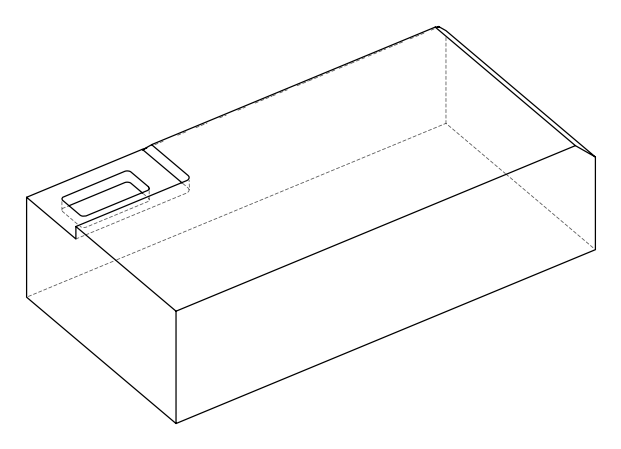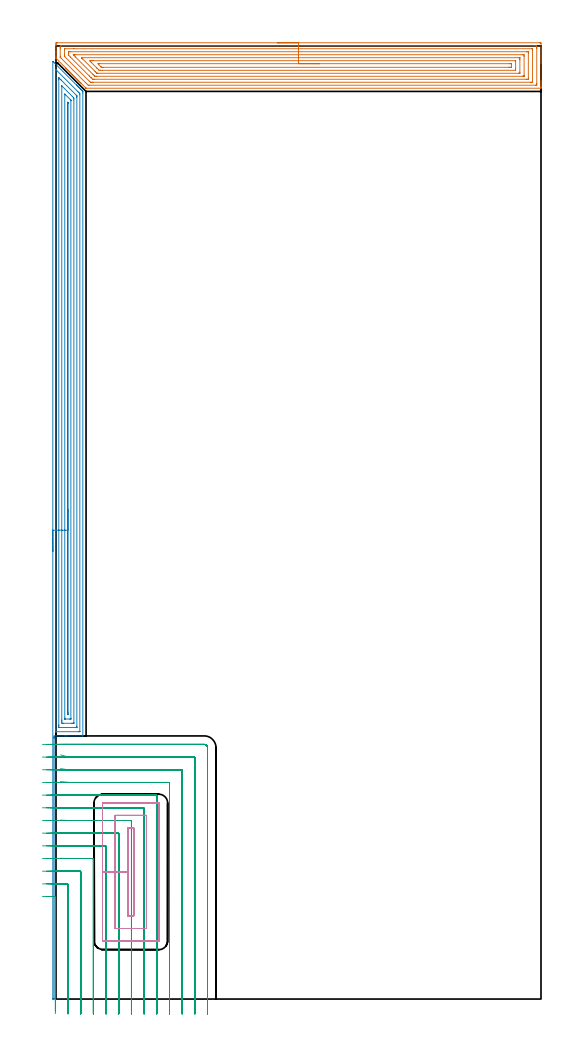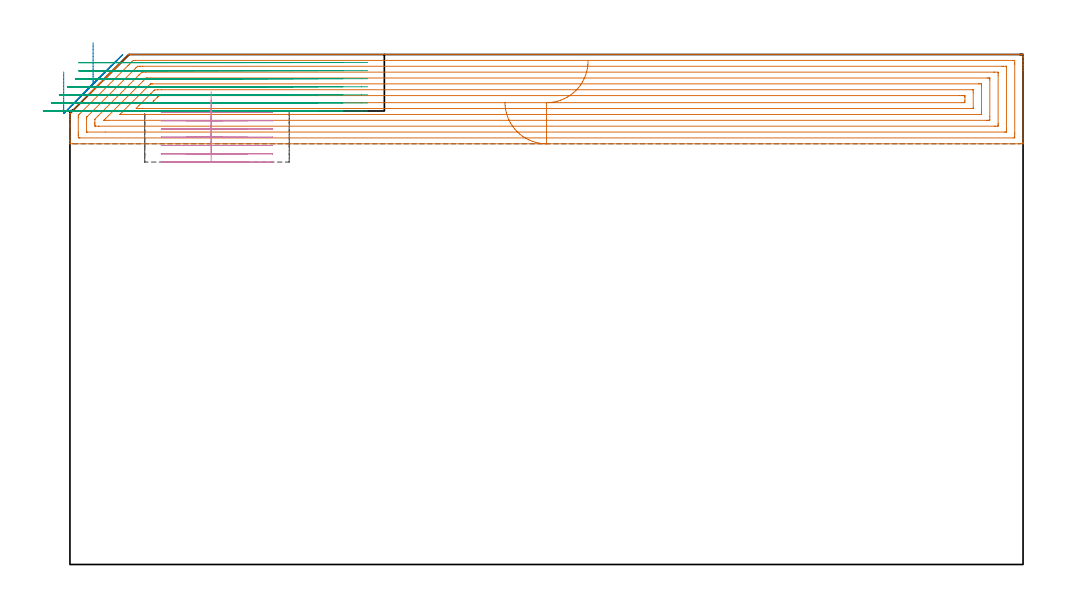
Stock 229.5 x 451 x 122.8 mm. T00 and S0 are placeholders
(PLAN: 4 operations, 1 tool changes, 62.3 min)
(1 AREA_MILL | FG_CHAMFER_SURFACE | UGT0205_001 | 14.72 min | 53043 mm3)
(2 AREA_MILL_1 | FG_CHAMFER_SURFACE_1 | UGT0205_001 | 16.15 min | 42231 mm3)
(3 MILL_CORNER_NOTCH_RECTANGULAR | CORNER_NOTCH_RECTANGULAR | UGT0201_126 | Follow Part, ap 2, ae 75% | 24.98 min | 117148 mm3)
(4 MILL_RECTANGULAR_POCKET | POCKET_RECTANGULAR_STRAIGHT | UGT0201_126 | Follow Part, ap 2, ae 75% | 6.48 min | 31344 mm3)
(TOOL UGT0205_001 | Chamfer Mill 20 x 3 x 45 deg. | D20 FL50 Z2)
(TOOL UGT0201_126 | Carbide End Mill 8.0 | D8 FL15 Z4)
(OP 1 AREA_MILL)
G17 G21 G94 G90
T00 M6
G54
G17 G0 G90 X104.75 Y452.5 S1061 M3
G43 Z132.8 H0
Z111.3
G94 G1 X104.788 Z110.428 F250.
X104.902 Z109.563
X105.091 Z108.712
X105.353 Z107.88
X105.687 Z107.074
X106.09 Z106.3
X106.559 Z105.564
X107.09 Z104.872
X107.679 Z104.229
X108.322 Z103.64
X109.014 Z103.108
X109.75 Z102.64
X110.524 Z102.237
X111.33 Z101.903
X112.162 Z101.641
X113.014 Z101.452
X113.878 Z101.338
X114.75 Z101.3
X228.903
X229.256 Y452.496 Z101.302
X229.49 Y452.491 Z101.306
X229.5 Y452.254 Z101.544
Y434.798 Z118.997
Y434.204 Z119.59
Y433.616 Z120.181
Y433.316 Z120.48
Y432.728 Z121.068
Y432.428 Z121.367
Y431.828 Z121.971
Y431.54 Z122.259
Y431.365 Z122.434
X229.493 Y431.031 Z122.76
X229.49 Y431.003 Z122.788
X229.349 Y431. Z122.8
X14.42
X14.205 Y431.004 Z122.789
X14.146 Y431.053 Z122.743
X14.137 Y431.061 Z122.736
X12.02 Y433.179 Z120.619
X11.882 Y433.316 Z120.48
X11.744 Y433.454 Z120.343
X11.578 Y433.621 Z120.177
X11.438 Y433.76 Z120.036
X11.299 Y433.9 Z119.897
X11.136 Y434.063 Z119.735
X10.994 Y434.204 Z119.592
X10.853 Y434.346 Z119.452
X10.694 Y434.504 Z119.293
X10.55 Y434.648 Z119.148
X10.407 Y434.792 Z119.006
X10.252 Y434.946 Z118.851
X10.106 Y435.092 Z118.704
X9.961 Y435.238 Z118.56
X9.811 Y435.388 Z118.409
X9.662 Y435.535 Z118.26
X9.515 Y435.684 Z118.114
X9.369 Y435.83 Z117.968
X9.218 Y435.979 Z117.816
X9.069 Y436.13 Z117.668
X8.927 Y436.272 Z117.526
X8.774 Y436.423 Z117.372
X8.623 Y436.576 Z117.222
X8.485 Y436.714 Z117.084
X8.33 Y436.867 Z116.928
X8.177 Y437.022 Z116.776
X8.043 Y437.156 Z116.642
X7.887 Y437.311 Z116.484
X7.731 Y437.468 Z116.33
X7.601 Y437.598 Z116.2
X7.443 Y437.755 Z116.04
X7.285 Y437.914 Z115.884
X7.159 Y438.04 Z115.758
X6.999 Y438.199 Z115.596
X6.839 Y438.359 Z115.438
X6.717 Y438.482 Z115.316
X6.555 Y438.643 Z115.152
X6.394 Y438.805 Z114.992
X6.275 Y438.923 Z114.874
X6.111 Y439.087 Z114.708
X5.948 Y439.251 Z114.547
X5.834 Y439.365 Z114.432
X5.667 Y439.531 Z114.264
X5.502 Y439.697 Z114.101
X5.392 Y439.807 Z113.991
X5.223 Y439.974 Z113.82
X5.056 Y440.143 Z113.655
X4.95 Y440.249 Z113.549
X4.779 Y440.418 Z113.376
X4.61 Y440.589 Z113.209
X0.003 Y445.197 Z108.601
X0.001 Y445.205 Z108.592
X0. Y445.53 Z108.27
Y446.033 Z107.766
Y446.633 Z107.162
Y447.821 Z105.976
Y448.409 Z105.385
Y451.666 Z102.131
X0.002 Y451.96 Z101.837
X0.008 Y452.491 Z101.305
X0.06 Y452.494 Z101.303
X0.597 Y452.5 Z101.3
X114.75
Y451.086 Z102.714
X227.12 Y451.085 Z102.715
X227.49 Y451.072 Z102.728
X227.498 Y450.696 Z103.104
X227.5 Y450.184 Z103.616
Y449.806 Z103.994
X227.499 Y433.316 Z120.484
X227.498 Y432.939 Z120.861
X227.49 Y432.428 Z121.372
X227.133 Y432.415 Z121.385
X227.12
X15.758
X15.234 Y432.428 Z121.372
X14.866 Y432.787 Z121.013
X14.334 Y433.316 Z120.484
X13.974 Y433.675 Z120.125
X2.38 Y445.27 Z108.53
X2.146 Y445.509 Z108.291
X2.032 Y445.63 Z108.17
X2.01 Y445.66 Z108.14
X2.005 Y445.691 Z108.109
X2.002 Y445.745 Z108.055
X2. Y446.124 Z107.676
Y449.675 Z104.125
X2.001 Y450.184 Z103.616
X2.002 Y450.561 Z103.239
X2.01 Y451.072 Z102.728
X2.367 Y451.085 Z102.715
X2.38 Y451.086 Z102.714
X114.75
Y449.672 Z104.128
X224.96 Y449.671 Z104.129
X225.336 Y449.669 Z104.131
X225.461 Y449.667 Z104.133
X225.478 Y449.665 Z104.135
X225.49 Y449.653 Z104.147
X225.495 Y449.568 Z104.232
X225.498 Y449.46 Z104.34
X225.5 Y449.296 Z104.504
Y449.133 Z104.667
X225.499 Y434.042 Z119.758
X225.493 Y433.878 Z119.922
X225.49 Y433.836 Z119.964
X225.476 Y433.834 Z119.966
X225.43 Y433.831 Z119.969
X225.336 Y433.83 Z119.97
X224.821 Y433.829 Z119.971
X224.444 Y433.828 Z119.972
X17.541 Y433.829 Z119.971
X17.025 Y433.83 Z119.97
X16.649 Y433.832 Z119.968
X16.278 Y433.836 Z119.964
X15.898 Y434.204 Z119.596
X15.758 Y434.342 Z119.458
X4.164 Y445.935 Z107.865
X4.078 Y446.024 Z107.776
X4.038 Y446.069 Z107.731
X4.02 Y446.09 Z107.71
X4.01 Y446.144 Z107.656
X4.003 Y446.47 Z107.33
X4.001 Y446.633 Z107.167
Y449.458 Z104.342
X4.007 Y449.622 Z104.178
X4.01 Y449.664 Z104.136
X4.024 Y449.666 Z104.134
X4.07 Y449.669 Z104.131
X4.164 Y449.671 Z104.129
X8.484 Y449.672 Z104.128
X114.75
Y448.257 Z105.543
X222.661
X222.814 Y448.256 Z105.544
X223.43 Y448.25 Z105.55
X223.49 Y448.241 Z105.559
X223.493 Y448.151 Z105.649
X223.497 Y447.958 Z105.842
X223.5 Y447.573 Z106.227
Y435.979 Z117.821
X223.497 Y435.562 Z118.238
X223.493 Y435.353 Z118.447
X223.49 Y435.255 Z118.545
X223.394 Y435.249 Z118.551
X222.661 Y435.244 Z118.556
X222.509 Y435.243 Z118.557
X18.281
X17.541 Y435.248 Z118.552
X17.382 Y435.25 Z118.55
X16.649 Y435.905 Z117.895
X16.572 Y435.979 Z117.821
X15.758 Y436.791 Z117.009
X6.805 Y445.745 Z108.055
X6.01 Y446.571 Z107.229
X6.008 Y446.633 Z107.167
X6. Y447.468 Z106.332
Y447.521 Z106.279
X6.003 Y447.939 Z105.861
X6.007 Y448.147 Z105.653
X6.01 Y448.245 Z105.555
X6.106 Y448.251 Z105.549
X6.839 Y448.256 Z105.544
X6.992 Y448.257 Z105.543
X114.75
Y446.843 Z106.957
X220.666
X220.877 Y446.842 Z106.958
X221.088 Y446.839 Z106.961
X221.49 Y446.833 Z106.967
X221.493 Y446.633 Z107.167
X221.499 Y446.013 Z107.787
X221.5 Y437.135 Z116.665
X221.498 Y436.867 Z116.933
X221.494 Y436.712 Z117.088
X221.49 Y436.675 Z117.125
X221.484 Y436.664 Z117.136
X221.44 Y436.662 Z117.138
X221.299 Y436.659 Z117.141
X221.088 Y436.657 Z117.143
X220.877
X19.325
X18.642 Y436.659 Z117.141
X18.433 Y436.662 Z117.138
X18.367 Y436.664 Z117.136
X18.291 Y436.723 Z117.077
X18.14 Y436.867 Z116.933
X17.541 Y437.458 Z116.342
X9.253 Y445.745 Z108.055
X8.623 Y446.377 Z107.423
X8.37 Y446.633 Z107.167
X8.289 Y446.717 Z107.083
X8.229 Y446.783 Z107.017
X8.194 Y446.827 Z106.973
X8.187 Y446.837 Z106.963
X8.202 Y446.838 Z106.962
X8.413 Y446.842 Z106.958
X8.623 Y446.843 Z106.957
X9.304
X114.75
Y445.429 Z108.371
X219.093
X219.413 Y445.427 Z108.373
X219.465 Y445.425 Z108.375
X219.486 Y445.422 Z108.378
X219.49 Y445.413 Z108.387
X219.497 Y445.343 Z108.457
X219.499 Y444.857 Z108.943
X219.5 Y444.453 Z109.347
X219.499 Y438.643 Z115.157
X219.497 Y438.241 Z115.559
X219.49 Y438.104 Z115.696
X219.48 Y438.077 Z115.723
X219.451 Y438.076 Z115.724
X219.38 Y438.074 Z115.726
X219.093 Y438.072 Z115.728
X218.776 Y438.071 Z115.729
X19.899
X19.612 Y438.073 Z115.727
X19.469 Y438.076 Z115.724
X19.401 Y438.078 Z115.722
X19.325 Y438.133 Z115.667
X18.808 Y438.643 Z115.157
X18.433 Y439.015 Z114.785
X12.591 Y444.857 Z108.943
X12.19 Y445.26 Z108.54
X12.043 Y445.417 Z108.383
X12.039 Y445.423 Z108.377
X12.049 Y445.425 Z108.375
X12.095 Y445.427 Z108.373
X12.19 Y445.428 Z108.372
X114.75 Y445.429 Z108.371
Y444.015 Z109.785
X217.31 Y444.014 Z109.786
X217.355 Y444.013 Z109.787
X217.445 Y444.01 Z109.79
X217.491 Y444.006 Z109.794
X217.494 Y443.996 Z109.804
X217.496 Y443.97 Z109.83
X217.5 Y443.781 Z110.019
X217.499 Y440.23 Z113.57
X217.49 Y439.531 Z114.269
X217.483 Y439.492 Z114.308
X217.4 Y439.488 Z114.312
X217.354 Y439.486 Z114.314
X22.046 Y439.485 Z114.315
X21.152 Y439.487 Z114.313
X21.109 Y439.489 Z114.311
X20.379 Y439.531 Z114.269
X20.217 Y439.685 Z114.115
X19.479 Y440.418 Z113.382
X19.325 Y440.572 Z113.228
X16.649 Y443.249 Z110.551
X15.94 Y443.97 Z109.83
X16.607 Y444.012 Z109.788
X16.649 Y444.013 Z109.787
X17.496 Y444.015 Z109.785
X114.75
Y442.601 Z111.199
X214.634 Y442.6 Z111.2
X215.119 Y442.599 Z111.201
X215.37 Y442.596 Z111.204
X215.481 Y442.594 Z111.206
X215.499 Y442.221 Z111.579
X215.5 Y442.194 Z111.606
Y441.332 Z112.468
X215.499 Y441.091 Z112.709
X215.498 Y440.983 Z112.817
X215.494 Y440.93 Z112.87
X215.491 Y440.909 Z112.891
X215.45 Y440.907 Z112.893
X215.041 Y440.901 Z112.899
X214.634 Y440.9 Z112.9
X214.151
X22.409
X22. Y440.901 Z112.899
X21.513 Y440.904 Z112.896
X21.47 Y440.906 Z112.894
X21.419 Y440.939 Z112.861
X21.321 Y441.031 Z112.769
X21.178 Y441.169 Z112.631
X21.109 Y441.238 Z112.562
X21.04 Y441.306 Z112.494
X20.217 Y442.132 Z111.668
X20.16 Y442.194 Z111.606
X19.815 Y442.594 Z111.206
X20.217 Y442.597 Z111.203
X20.701 Y442.6 Z111.2
X114.75 Y442.601 Z111.199
X115.622 Z111.238
X116.487 Z111.351
X117.338 Z111.54
X118.17 Z111.803
X118.976 Z112.136
X119.75 Z112.539
X120.486 Z113.008
X121.178 Z113.539
X121.821 Z114.128
X122.41 Z114.772
X122.942 Z115.464
X123.41 Z116.199
X123.813 Z116.973
X124.147 Z117.779
X124.409 Z118.611
X124.598 Z119.463
X124.712 Z120.328
X124.75 Z121.199
G0 Z132.8
M5
M2
(OP 2 AREA_MILL_1)
G17 G21 G94 G90
T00 M6
G54
G17 G0 G90 X-1.5 Y211.85 S1061 M3
G43 Z132.8 H0
Z118.6
G94 G1 Y211.888 Z117.728 F250.
Y212.002 Z116.864
Y212.191 Z116.012
Y212.453 Z115.18
Y212.787 Z114.374
Y213.19 Z113.6
Y213.658 Z112.864
Y214.19 Z112.172
Y214.779 Z111.529
Y215.422 Z110.94
Y216.114 Z110.408
Y216.85 Z109.94
Y217.624 Z109.537
Y218.43 Z109.203
Y219.262 Z108.941
Y220.114 Z108.752
Y220.978 Z108.638
Y221.85 Z108.6
Y443.681
X-1.498 Y443.693 Z108.601
X-1.481 Y443.682 Z108.618
X-1.024 Y443.226 Z109.073
X9.635 Y432.565 Z119.735
X9.852 Y432.349 Z119.95
X10.016 Y432.187 Z120.111
X10.176 Y432.025 Z120.274
X10.299 Y431.902 Z120.397
X10.458 Y431.745 Z120.553
X10.612 Y431.589 Z120.71
X10.746 Y431.455 Z120.844
X10.899 Y431.303 Z120.994
X11.049 Y431.152 Z121.147
X11.193 Y431.008 Z121.291
X11.341 Y430.862 Z121.436
X11.485 Y430.716 Z121.583
X11.64 Y430.561 Z121.738
X11.782 Y430.42 Z121.878
X11.922 Y430.28 Z122.019
X12.087 Y430.115 Z122.184
X12.224 Y429.978 Z122.32
X12.358 Y429.843 Z122.456
X12.534 Y429.668 Z122.631
X12.666 Y429.534 Z122.762
X12.693 Y429.504 Z122.787
X12.702 Y429.489 Z122.795
X12.7 Y428.774 Z122.8
Y124.868
X12.694 Y124.508 Z122.792
X12.672 Y124.5 Z122.77
X5.003 Z115.103
X4.275 Z114.369
X-0.898 Z109.198
X-0.899 Y123.975
X-0.889 Y123.749 Z109.187
Y123.602
X-0.9 Y123.528 Z109.2
Y0.178
X-0.903 Y0.01 Z109.189
X-0.999 Y0. Z109.101
X-1.204 Z108.895
X-1.246 Z108.853
X-1.493 Y0.01 Z108.605
X-1.5 Y0.068 Z108.6
Y0.075
Y221.85
X-0.086 Z110.014
X-0.085 Y439.444 Z110.015
Y439.5
X-0.078 Y439.817 Z110.022
X0.024 Y439.719 Z110.124
X0.249 Y439.5 Z110.349
X10.458 Y429.293 Z120.558
X10.975 Y428.774 Z121.075
X11.15 Y428.592 Z121.25
X11.279 Y428.454 Z121.379
X11.286 Y427.88 Z121.386
X11.285 Y126.712 Z121.385
X11.284 Y126.656 Z121.384
X11.279 Y126.553 Z121.379
X11.275 Y126.51 Z121.375
X11.075 Y126.505 Z121.175
X10.766 Y126.501 Z120.866
X-0.043 Z110.057
X-0.051 Y126.502 Z110.049
X-0.074 Y126.509 Z110.026
X-0.082 Y126.597 Z110.018
X-0.084 Y126.656 Z110.016
X-0.086 Y127.494 Z110.014
Y221.85
X1.328 Z111.428
X1.329 Y435.031 Z111.429
Y435.33
X1.334 Y435.924 Z111.434
X1.335 Y435.944 Z111.435
X1.367 Y435.924 Z111.467
X1.626 Y435.672 Z111.726
X2.27 Y435.031 Z112.37
X2.509 Y434.792 Z112.609
X9.574 Y427.726 Z119.674
X9.756 Y427.539 Z119.856
X9.845 Y427.444 Z119.945
X9.865 Y427.421 Z119.965
X9.867 Y427.372 Z119.967
X9.869 Y427.287 Z119.969
X9.871 Y426.986 Z119.971
Y426.685
Y129.037
X9.869 Y128.736 Z119.969
X9.866 Y128.537 Z119.966
X9.864 Y128.509 Z119.964
X9.858 Y128.507 Z119.958
X9.833 Y128.503 Z119.933
X9.781 Y128.501 Z119.881
X1.57 Z111.67
X1.419 Y128.506 Z111.519
X1.348 Y128.51 Z111.448
X1.335 Y128.544 Z111.435
X1.333 Y128.592 Z111.433
X1.33 Y128.743 Z111.43
X1.329 Y129.338 Z111.429
X1.328 Y129.638 Z111.428
Y221.85
X2.743 Z112.843
Y431.948
X2.744 Y432.03 Z112.844
X2.746 Y432.07 Z112.846
X2.747 Y432.076 Z112.847
X3.034 Y431.818 Z113.134
X7.808 Y427.042 Z117.908
X7.862 Y426.986 Z117.962
X8.45 Y426.336 Z118.55
X8.452 Y426.092 Z118.552
X8.457 Y425.436 Z118.557
Y130.797
X8.455 Y130.633 Z118.555
X8.453 Y130.551 Z118.553
X8.451 Y130.518 Z118.551
X8.418 Y130.508 Z118.518
X7.808 Y130.502 Z117.908
X7.542 Y130.5 Z117.642
X3.392 Y130.501 Z113.492
X3.124 Y130.502 Z113.224
X2.763 Y130.51 Z112.863
X2.75 Y130.881 Z112.85
X2.746 Y131.125 Z112.846
X2.743 Y131.782 Z112.843
Y132.019
Y221.85
X4.157 Z114.257
X4.158 Y427.999 Z114.258
X4.161 Y428.119 Z114.261
X4.164 Y428.197 Z114.264
X4.169 Y428.222 Z114.269
X4.192 Y428.202 Z114.292
X4.275 Y428.123 Z114.375
X4.522 Y427.88 Z114.622
X6.925 Y425.475 Z117.025
X6.992 Y425.405 Z117.092
X7.024 Y425.366 Z117.124
X7.036 Y425.348 Z117.136
X7.038 Y425.317 Z117.138
X7.042 Y425.198 Z117.142
X7.043 Y425.079 Z117.143
X7.042 Y132.674 Z117.142
X7.041 Y132.594 Z117.141
X7.036 Y132.532 Z117.136
X7.033 Y132.509 Z117.133
X7.026 Y132.507 Z117.126
X6.925 Y132.504 Z117.025
X6.449 Y132.5 Z116.549
X4.275 Y132.501 Z114.375
X4.217 Y132.503 Z114.317
X4.182 Y132.506 Z114.282
X4.167 Y132.509 Z114.267
X4.164 Y132.555 Z114.264
X4.159 Y132.793 Z114.259
X4.157 Y132.913 Z114.257
Y221.85
X5.571 Z115.671
Y423.887
X5.575 Y424.305 Z115.675
X5.577 Y424.359 Z115.677
X5.578 Y424.362 Z115.678
X5.597 Y424.346 Z115.697
X5.618 Y424.323 Z115.718
X5.622 Y424.305 Z115.722
X5.628 Y423.887 Z115.728
X5.629 Y423.829 Z115.729
Y135.536
X5.628 Y135.12 Z115.728
X5.623 Y134.701 Z115.723
X5.622 Y134.644 Z115.722
X5.601 Y134.542 Z115.701
X5.578 Y134.701 Z115.678
X5.576 Y134.76 Z115.676
X5.572 Y135.176 Z115.672
X5.571 Y135.595 Z115.671
Y136.012
Y221.85
Y222.722 Z115.709
Y223.587 Z115.823
Y224.438 Z116.012
Y225.27 Z116.274
Y226.076 Z116.608
Y226.85 Z117.011
Y227.586 Z117.48
Y228.278 Z118.011
Y228.921 Z118.6
Y229.51 Z119.243
Y230.042 Z119.935
Y230.51 Z120.671
Y230.913 Z121.445
Y231.247 Z122.251
Y231.509 Z123.083
Y231.698 Z123.935
Y231.812 Z124.8
Y231.85 Z125.671
G0 Z132.8
M5
M2
(OP 3 MILL_CORNER_NOTCH_RECTANGULAR)
G17 G21 G94 G90
T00 M6
G54
G17 G0 G90 X5.7 Y-5.107 S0 M3
G43 Z132.8 H0
Z120.857
G94 G1 Y-2.107 F250.
Y54.121 F500.
G3 X5.314 Y54.515 R0.4
G2 X5.1 Y54.52 R66.
G1 X2.101 Y54.594 F250.
G0 Z132.8
X11.7 Y-7.
Z120.857
G1 Y-4.
Y60.105 F500.
G3 X11.305 Y60.5 R0.4
G1 X6.73
G2 X5.1 Y60.522 R60.
G1 X2.101 Y60.604 F250.
G0 Z132.8
X17.7 Y-7.
Z120.857
G1 Y-4.
Y66.105 F500.
G3 X17.305 Y66.5 R0.4
G1 X6.73
G2 X5.1 Y66.525 R54.
G1 X2.101 Y66.615 F250.
G0 Z132.8
X23.7 Y-7.
Z120.857
G1 Y-4.
Y72.104 F500.
G3 X23.304 Y72.5 R0.4
G1 X6.73
G2 X5.1 Y72.528 R48.
G1 X2.102 Y72.63 F250.
G0 Z132.8
X29.7 Y-7.
Z120.857
G1 Y-4.
Y78.104 F500.
G3 X29.304 Y78.5 R0.4
G1 X6.73
G2 X5.1 Y78.532 R42.
G1 X2.102 Y78.648 F250.
G0 Z132.8
X35.7 Y-7.
Z120.857
G1 Y-4.
Y84.104 F500.
G3 X35.304 Y84.5 R0.4
G1 X6.73
G2 X5.1 Y84.537 R36.
G1 X2.103 Y84.673 F250.
G0 Z132.8
X41.7 Y-7.
Z120.857
G1 Y-4.
Y90.104 F500.
G3 X41.304 Y90.5 R0.4
G1 X6.73
G2 X5.1 Y90.544 R30.
G1 X2.104 Y90.707 F250.
G0 Z132.8
X47.7 Y-7.
Z120.857
G1 Y-4.
Y96.104 F500.
G3 X47.304 Y96.5 R0.4
G1 X6.73
G2 X5.1 Y96.555 R24.
G1 X2.107 Y96.759 F250.
G0 Z132.8
X53.7 Y-7.
Z120.857
G1 Y-4.
Y102.103 F500.
G3 X53.303 Y102.5 R0.4
G1 X6.73
G2 X5.1 Y102.574 R18.
G1 X2.112 Y102.846 F250.
G0 Z132.8
X59.7 Y-7.
Z120.857
G1 Y-4.
Y108.103 F500.
G3 X59.303 Y108.5 R0.4
G1 X6.73
G2 X5.1 Y108.611 R12.
G1 X2.128 Y109.019 F250.
G0 Z132.8
X65.7 Y-7.
Z120.857
G1 Y-4.
Y114.103 F500.
G3 X65.303 Y114.5 R0.4
G1 X6.73
G2 X5.1 Y114.726 R6.
G1 X2.213 Y115.541 F250.
G0 Z132.8
X71.7 Y-7.
Z120.857
G1 Y-4.
Y119. F500.
G3 X70.2 Y120.5 R1.5
G1 X6.73
X3.73 F250.
G0 Z132.8
X5.7 Y-5.107
Z118.914
G1 Y-2.107
Y54.105 F500.
G3 X5.305 Y54.5 R0.4
G2 X5.1 Y54.5 R66.
G1 X2.1 Y54.503 F250.
G0 Z132.8
X11.7 Y-7.
Z118.914
G1 Y-4.
Y60.105 F500.
G3 X11.305 Y60.5 R0.4
G1 X5.176
X5.1
X2.1 Y60.504 F250.
G0 Z132.8
X17.7 Y-7.
Z118.914
G1 Y-4.
Y66.105 F500.
G3 X17.305 Y66.5 R0.4
G1 X5.176
X5.1
X2.1 Y66.504 F250.
G0 Z132.8
X23.7 Y-7.
Z118.914
G1 Y-4.
Y72.104 F500.
G3 X23.304 Y72.5 R0.4
G1 X5.176
X5.1
X2.1 Y72.505 F250.
G0 Z132.8
X29.7 Y-7.
Z118.914
G1 Y-4.
Y78.104 F500.
G3 X29.304 Y78.5 R0.4
G1 X5.176
X5.1
X2.1 Y78.506 F250.
G0 Z132.8
X35.7 Y-7.
Z118.914
G1 Y-4.
Y84.104 F500.
G3 X35.304 Y84.5 R0.4
G1 X5.176
X5.1
X2.1 Y84.506 F250.
G0 Z132.8
X41.7 Y-7.
Z118.914
G1 Y-4.
Y90.104 F500.
G3 X41.304 Y90.5 R0.4
G1 X5.176
X5.1
X2.1 Y90.508 F250.
G0 Z132.8
X47.7 Y-7.
Z118.914
G1 Y-4.
Y96.104 F500.
G3 X47.304 Y96.5 R0.4
G1 X5.176
X5.1
X2.1 Y96.51 F250.
G0 Z132.8
X53.7 Y-7.
Z118.914
G1 Y-4.
Y102.103 F500.
G3 X53.303 Y102.5 R0.4
G1 X5.176
X5.1
X2.1 Y102.513 F250.
G0 Z132.8
X59.7 Y-7.
Z118.914
G1 Y-4.
Y108.103 F500.
G3 X59.303 Y108.5 R0.4
G1 X5.176
X5.1
X2.1 Y108.519 F250.
G0 Z132.8
X65.7 Y-7.
Z118.914
G1 Y-4.
Y114.103 F500.
G3 X65.303 Y114.5 R0.4
G1 X5.176
X5.1
X2.1 Y114.539 F250.
G0 Z132.8
X71.7 Y-7.
Z118.914
G1 Y-4.
Y119. F500.
G3 X70.2 Y120.5 R1.5
G1 X5.176
X2.176 F250.
G0 Z132.8
X5.7 Y-5.977
Z116.971
G1 Y-2.977
Y54.105 F500.
G3 X5.305 Y54.5 R0.4
G1 X4.371
X1.371 F250.
G0 Z132.8
X11.7 Y-7.
Z116.971
G1 Y-4.
Y60.105 F500.
G3 X11.305 Y60.5 R0.4
G1 X4.371
X1.371 F250.
G0 Z132.8
X17.7 Y-7.
Z116.971
G1 Y-4.
Y66.105 F500.
G3 X17.305 Y66.5 R0.4
G1 X4.371
X1.371 F250.
G0 Z132.8
X23.7 Y-7.
Z116.971
G1 Y-4.
Y72.104 F500.
G3 X23.304 Y72.5 R0.4
G1 X4.371
X1.371 F250.
G0 Z132.8
X29.7 Y-7.
Z116.971
G1 Y-4.
Y78.104 F500.
G3 X29.304 Y78.5 R0.4
G1 X4.371
X1.371 F250.
G0 Z132.8
X35.7 Y-7.
Z116.971
G1 Y-4.
Y84.104 F500.
G3 X35.304 Y84.5 R0.4
G1 X4.371
X1.371 F250.
G0 Z132.8
X41.7 Y-7.
Z116.971
G1 Y-4.
Y90.104 F500.
G3 X41.304 Y90.5 R0.4
G1 X4.371
X1.371 F250.
G0 Z132.8
X47.7 Y-7.
Z116.971
G1 Y-4.
Y96.104 F500.
G3 X47.304 Y96.5 R0.4
G1 X4.371
X1.371 F250.
G0 Z132.8
X53.7 Y-7.
Z116.971
G1 Y-4.
Y102.103 F500.
G3 X53.303 Y102.5 R0.4
G1 X4.371
X1.371 F250.
G0 Z132.8
X59.7 Y-7.
Z116.971
G1 Y-4.
Y108.103 F500.
G3 X59.303 Y108.5 R0.4
G1 X4.371
X1.371 F250.
G0 Z132.8
X65.7 Y-7.
Z116.971
G1 Y-4.
Y114.103 F500.
G3 X65.303 Y114.5 R0.4
G1 X4.371
X1.371 F250.
G0 Z132.8
X71.7 Y-7.
Z116.971
G1 Y-4.
Y119. F500.
G3 X70.2 Y120.5 R1.5
G1 X4.371
X1.371 F250.
G0 Z132.8
X5.7 Y-6.933
Z115.029
G1 Y-3.933
Y54.105 F500.
G3 X5.305 Y54.5 R0.4
G1 X2.429
X-0.571 F250.
G0 Z132.8
X11.7 Y-7.
Z115.029
G1 Y-4.
Y60.105 F500.
G3 X11.305 Y60.5 R0.4
G1 X2.429
X-0.571 F250.
G0 Z132.8
X17.7 Y-7.
Z115.029
G1 Y-4.
Y66.105 F500.
G3 X17.305 Y66.5 R0.4
G1 X2.429
X-0.571 F250.
G0 Z132.8
X23.7 Y-7.
Z115.029
G1 Y-4.
Y72.104 F500.
G3 X23.304 Y72.5 R0.4
G1 X2.429
X-0.571 F250.
G0 Z132.8
X29.7 Y-7.
Z115.029
G1 Y-4.
Y78.104 F500.
G3 X29.304 Y78.5 R0.4
G1 X2.429
X-0.571 F250.
G0 Z132.8
X35.7 Y-7.
Z115.029
G1 Y-4.
Y84.104 F500.
G3 X35.304 Y84.5 R0.4
G1 X2.429
X-0.571 F250.
G0 Z132.8
X41.7 Y-7.
Z115.029
G1 Y-4.
Y90.104 F500.
G3 X41.304 Y90.5 R0.4
G1 X2.429
X-0.571 F250.
G0 Z132.8
X47.7 Y-7.
Z115.029
G1 Y-4.
Y96.104 F500.
G3 X47.304 Y96.5 R0.4
G1 X2.429
X-0.571 F250.
G0 Z132.8
X53.7 Y-7.
Z115.029
G1 Y-4.
Y102.103 F500.
G3 X53.303 Y102.5 R0.4
G1 X2.429
X-0.571 F250.
G0 Z132.8
X59.7 Y-7.
Z115.029
G1 Y-4.
Y108.103 F500.
G3 X59.303 Y108.5 R0.4
G1 X2.429
X-0.571 F250.
G0 Z132.8
X65.7 Y-7.
Z115.029
G1 Y-4.
Y114.103 F500.
G3 X65.303 Y114.5 R0.4
G1 X2.429
X-0.571 F250.
G0 Z132.8
X71.7 Y-7.
Z115.029
G1 Y-4.
Y119. F500.
G3 X70.2 Y120.5 R1.5
G1 X2.429
X-0.571 F250.
G0 Z132.8
X5.7 Y-7.
Z113.086
G1 Y-4.
Y54.105 F500.
G3 X5.305 Y54.5 R0.4
G1 X0.486
X-2.514 F250.
G0 Z132.8
X11.7 Y-7.
Z113.086
G1 Y-4.
Y60.105 F500.
G3 X11.305 Y60.5 R0.4
G1 X0.486
X-2.514 F250.
G0 Z132.8
X17.7 Y-7.
Z113.086
G1 Y-4.
Y66.105 F500.
G3 X17.305 Y66.5 R0.4
G1 X0.486
X-2.514 F250.
G0 Z132.8
X23.7 Y-7.
Z113.086
G1 Y-4.
Y72.104 F500.
G3 X23.305 Y72.5 R0.4
G1 X0.486
X-2.514 F250.
G0 Z132.8
X29.7 Y-7.
Z113.086
G1 Y-4.
Y78.104 F500.
G3 X29.304 Y78.5 R0.4
G1 X0.486
X-2.514 F250.
G0 Z132.8
X35.7 Y-7.
Z113.086
G1 Y-4.
Y84.104 F500.
G3 X35.304 Y84.5 R0.4
G1 X0.486
X-2.514 F250.
G0 Z132.8
X41.7 Y-7.
Z113.086
G1 Y-4.
Y90.104 F500.
G3 X41.304 Y90.5 R0.4
G1 X0.486
X-2.514 F250.
G0 Z132.8
X47.7 Y-7.
Z113.086
G1 Y-4.
Y96.104 F500.
G3 X47.304 Y96.5 R0.4
G1 X0.486
X-2.514 F250.
G0 Z132.8
X53.7 Y-7.
Z113.086
G1 Y-4.
Y102.103 F500.
G3 X53.303 Y102.5 R0.4
G1 X0.486
X-2.514 F250.
G0 Z132.8
X59.7 Y-7.
Z113.086
G1 Y-4.
Y108.103 F500.
G3 X59.303 Y108.5 R0.4
G1 X0.486
X-2.514 F250.
G0 Z132.8
X65.7 Y-7.
Z113.086
G1 Y-4.
Y114.103 F500.
G3 X65.303 Y114.5 R0.4
G1 X0.486
X-2.514 F250.
G0 Z132.8
X71.7 Y-7.
Z113.086
G1 Y-4.
Y119. F500.
G3 X70.2 Y120.5 R1.5
G1 X0.486
X-2.514 F250.
G0 Z132.8
X-0.3 Y-5.814
Z111.143
G1 Y-2.814
Y48.105 F500.
G3 X-0.695 Y48.5 R0.4
G1 X-1.457
X-4.457 F250.
G0 Z132.8
X5.7 Y-7.
Z111.143
G1 Y-4.
Y54.105 F500.
G3 X5.305 Y54.5 R0.4
G1 X-1.457
X-4.457 F250.
G0 Z132.8
X11.7 Y-7.
Z111.143
G1 Y-4.
Y60.105 F500.
G3 X11.305 Y60.5 R0.4
G1 X-1.457
X-4.457 F250.
G0 Z132.8
X17.7 Y-7.
Z111.143
G1 Y-4.
Y66.105 F500.
G3 X17.305 Y66.5 R0.4
G1 X-1.457
X-4.457 F250.
G0 Z132.8
X23.7 Y-7.
Z111.143
G1 Y-4.
Y72.104 F500.
G3 X23.304 Y72.5 R0.4
G1 X-1.457
X-4.457 F250.
G0 Z132.8
X29.7 Y-7.
Z111.143
G1 Y-4.
Y78.104 F500.
G3 X29.304 Y78.5 R0.4
G1 X-1.457
X-4.457 F250.
G0 Z132.8
X35.7 Y-7.
Z111.143
G1 Y-4.
Y84.104 F500.
G3 X35.304 Y84.5 R0.4
G1 X-1.457
X-4.457 F250.
G0 Z132.8
X41.7 Y-7.
Z111.143
G1 Y-4.
Y90.104 F500.
G3 X41.304 Y90.5 R0.4
G1 X-1.457
X-4.457 F250.
G0 Z132.8
X47.7 Y-7.
Z111.143
G1 Y-4.
Y96.104 F500.
G3 X47.304 Y96.5 R0.4
G1 X-1.457
X-4.457 F250.
G0 Z132.8
X53.7 Y-7.
Z111.143
G1 Y-4.
Y102.103 F500.
G3 X53.303 Y102.5 R0.4
G1 X-1.457
X-4.457 F250.
G0 Z132.8
X59.7 Y-7.
Z111.143
G1 Y-4.
Y108.103 F500.
G3 X59.303 Y108.5 R0.4
G1 X-1.457
X-4.457 F250.
G0 Z132.8
X65.7 Y-7.
Z111.143
G1 Y-4.
Y114.103 F500.
G3 X65.303 Y114.5 R0.4
G1 X-1.457
X-4.457 F250.
G0 Z132.8
X71.7 Y-7.
Z111.143
G1 Y-4.
Y119. F500.
G3 X70.2 Y120.5 R1.5
G1 X-1.457
X-4.457 F250.
G0 Z132.8
X-0.3 Y-6.897
Z109.2
G1 Y-3.897
Y48.105 F500.
G3 X-0.695 Y48.5 R0.4
G1 X-3.399
X-6.399 F250.
G0 Z132.8
X5.7 Y-7.
Z109.2
G1 Y-4.
Y54.105 F500.
G3 X5.305 Y54.5 R0.4
G1 X-3.399
X-6.399 F250.
G0 Z132.8
X11.7 Y-7.
Z109.2
G1 Y-4.
Y60.105 F500.
G3 X11.305 Y60.5 R0.4
G1 X-3.399
X-6.399 F250.
G0 Z132.8
X17.7 Y-7.
Z109.2
G1 Y-4.
Y66.105 F500.
G3 X17.305 Y66.5 R0.4
G1 X-3.399
X-6.399 F250.
G0 Z132.8
X23.7 Y-7.
Z109.2
G1 Y-4.
Y72.105 F500.
G3 X23.305 Y72.5 R0.4
G1 X-3.399
X-6.399 F250.
G0 Z132.8
X29.7 Y-7.
Z109.2
G1 Y-4.
Y78.104 F500.
G3 X29.304 Y78.5 R0.4
G1 X-3.399
X-6.399 F250.
G0 Z132.8
X35.7 Y-7.
Z109.2
G1 Y-4.
Y84.104 F500.
G3 X35.304 Y84.5 R0.4
G1 X-3.399
X-6.399 F250.
G0 Z132.8
X41.7 Y-7.
Z109.2
G1 Y-4.
Y90.104 F500.
G3 X41.304 Y90.5 R0.4
G1 X-3.399
X-6.399 F250.
G0 Z132.8
X47.7 Y-7.
Z109.2
G1 Y-4.
Y96.104 F500.
G3 X47.304 Y96.5 R0.4
G1 X-3.399
X-6.399 F250.
G0 Z132.8
X53.7 Y-7.
Z109.2
G1 Y-4.
Y102.103 F500.
G3 X53.303 Y102.5 R0.4
G1 X-3.399
X-6.399 F250.
G0 Z132.8
X59.7 Y-7.
Z109.2
G1 Y-4.
Y108.103 F500.
G3 X59.303 Y108.5 R0.4
G1 X-3.399
X-6.399 F250.
G0 Z132.8
X65.7 Y-7.
Z109.2
G1 Y-4.
Y114.103 F500.
G3 X65.303 Y114.5 R0.4
G1 X-3.399
X-6.399 F250.
G0 Z132.8
X71.7 Y-7.
Z109.2
G1 Y-4.
Y119. F500.
G3 X70.2 Y120.5 R1.5
G1 X-3.399
X-6.399 F250.
G0 Z132.8
M5
M2
(OP 4 MILL_RECTANGULAR_POCKET)
G17 G21 G94 G90
T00 M6
G54
G17 G0 G90 X34. Y78.782 S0 M3
G43 Z132.8 H0
Z113.846
G94 G1 Y60.15 Z108.854 F250.
Y39.4 F500.
X36.8
Y80.9
X34.
Y60.15
X28.
Y33.4
X42.8
Y86.9
X28.
Y60.15
X22.
Y27.5
X22.005 Y27.445
X22.045 Y27.405
X22.1 Y27.4
X48.7
X48.755 Y27.405
X48.795 Y27.445
X48.8 Y27.5
Y92.8
X48.795 Y92.855
X48.755 Y92.895
X48.7 Y92.9
X22.1
X22.045 Y92.895
X22.005 Y92.855
X22. Y92.8
Y60.15
Y59.15
G0 X34. Y78.782 Z111.854
G1 Y60.15 Z106.862 F250.
Y39.4 F500.
X36.8
Y80.9
X34.
Y60.15
X28.
Y33.4
X42.8
Y86.9
X28.
Y60.15
X22.
Y27.5
X22.005 Y27.445
X22.045 Y27.405
X22.1 Y27.4
X48.7
X48.755 Y27.405
X48.795 Y27.445
X48.8 Y27.5
Y92.8
X48.795 Y92.855
X48.755 Y92.895
X48.7 Y92.9
X22.1
X22.045 Y92.895
X22.005 Y92.855
X22. Y92.8
Y60.15
Y59.15
G0 X34. Y78.782 Z109.862
G1 Y60.15 Z104.869 F250.
Y39.4 F500.
X36.8
Y80.9
X34.
Y60.15
X28.
Y33.4
X42.8
Y86.9
X28.
Y60.15
X22.
Y27.5
X22.005 Y27.445
X22.045 Y27.405
X22.1 Y27.4
X48.7
X48.755 Y27.405
X48.795 Y27.445
X48.8 Y27.5
Y92.8
X48.795 Y92.855
X48.755 Y92.895
X48.7 Y92.9
X22.1
X22.045 Y92.895
X22.005 Y92.855
X22. Y92.8
Y60.15
Y59.15
G0 X34. Y78.782 Z107.869
G1 Y60.15 Z102.877 F250.
Y39.4 F500.
X36.8
Y80.9
X34.
Y60.15
X28.
Y33.4
X42.8
Y86.9
X28.
Y60.15
X22.
Y27.5
X22.005 Y27.445
X22.045 Y27.405
X22.1 Y27.4
X48.7
X48.755 Y27.405
X48.795 Y27.445
X48.8 Y27.5
Y92.8
X48.795 Y92.855
X48.755 Y92.895
X48.7 Y92.9
X22.1
X22.045 Y92.895
X22.005 Y92.855
X22. Y92.8
Y60.15
Y59.15
G0 X34. Y78.782 Z105.877
G1 Y60.15 Z100.885 F250.
Y39.4 F500.
X36.8
Y80.9
X34.
Y60.15
X28.
Y33.4
X42.8
Y86.9
X28.
Y60.15
X22.
Y27.5
X22.005 Y27.445
X22.045 Y27.405
X22.1 Y27.4
X48.7
X48.755 Y27.405
X48.795 Y27.445
X48.8 Y27.5
Y92.8
X48.795 Y92.855
X48.755 Y92.895
X48.7 Y92.9
X22.1
X22.045 Y92.895
X22.005 Y92.855
X22. Y92.8
Y60.15
Y59.15
G0 X34. Y78.782 Z103.885
G1 Y60.15 Z98.892 F250.
Y39.4 F500.
X36.8
Y80.9
X34.
Y60.15
X28.
Y33.4
X42.8
Y86.9
X28.
Y60.15
X22.
Y27.5
X22.005 Y27.445
X22.045 Y27.405
X22.1 Y27.4
X48.7
X48.755 Y27.405
X48.795 Y27.445
X48.8 Y27.5
Y92.8
X48.795 Y92.855
X48.755 Y92.895
X48.7 Y92.9
X22.1
X22.045 Y92.895
X22.005 Y92.855
X22. Y92.8
Y60.15
Y59.15
G0 X34. Y78.782 Z101.892
G1 Y60.15 Z96.9 F250.
Y39.4 F500.
X36.8
Y80.9
X34.
Y60.15
X28.
Y33.4
X42.8
Y86.9
X28.
Y60.15
X22.
Y27.5
X22.005 Y27.445
X22.045 Y27.405
X22.1 Y27.4
X48.7
X48.755 Y27.405
X48.795 Y27.445
X48.8 Y27.5
Y92.8
X48.795 Y92.855
X48.755 Y92.895
X48.7 Y92.9
X22.1
X22.045 Y92.895
X22.005 Y92.855
X22. Y92.8
Y60.15
Y59.15
G0 Z132.8
M5
M2
